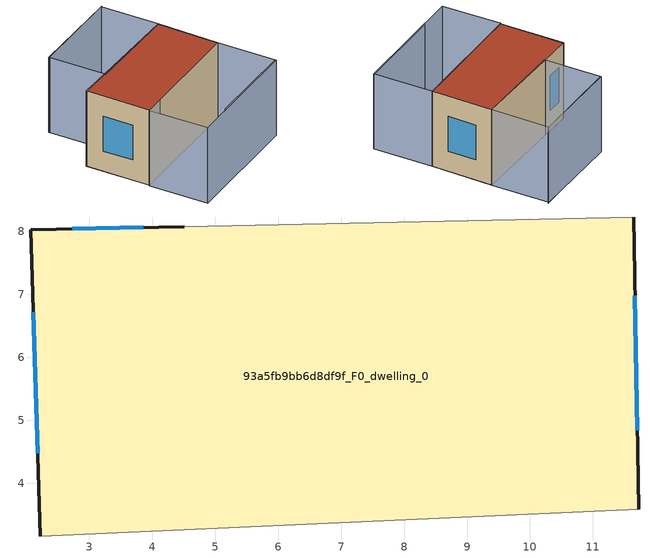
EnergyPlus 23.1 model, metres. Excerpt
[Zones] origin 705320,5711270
93a5fb9bb6d8df9f_F0_dwelling_0
 floor ground (EU_floor_Construction): 11.73,3.59 11.65,8.23 4.51,8.08 2.07,8.03 2.21,3.16 z0
 wall outside (EU_wall_Construction): 2.21,3.16 2.07,8.03 4.51,8.08 / 11.65,8.23 11.73,3.59 z0:6
 wall adiabatic (EU_wall_Construction): 11.73,3.59 2.21,3.16 / 4.51,8.08 11.65,8.23 z0:6
 window (EU_Window_Construction): 2.17,4.47 2.11,6.72 / 2.73,8.04 3.85,8.06 / 11.67,6.98 11.71,4.84 z1.62:4.38
 roof outside (EU_roof_Construction): 11.65,8.23 11.73,3.59 2.21,3.16 2.07,8.03 4.51,8.08 z6
shading: 4.99,-1.07 11.86,-0.8 / 11.58,12.59 4.35,12.31 / 2.18,3.16 11.73,3.59 / 11.73,3.59 11.93,-0.86 / 11.93,-0.86 2.38,-1.29 / 2.38,-1.29 2.18,3.16 / 11.51,12.59 11.65,8.23 / 11.65,8.23 4.49,8 / 4.49,8 4.34,12.36 / 4.34,12.36 11.51,12.59 z0:6
[Building]
EU S2 Campaign: North Axis=0; Terrain=City; Solar Distribution=FullExterior
[Site:Location]
London: Latitude=51.5; Longitude=-0.5; Time Zone=0; Elevation=25
[SizingPeriod:WeatherFileDays]
AnnualSizingPeriod: Begin Month=1; Begin Day of Month=1; End Month=12; End Day of Month=31; Day of Week for Start Day=Monday; Use Weather File Daylight Saving Period=No; Use Weather File Rain and Snow Indicators=No
[MATERIAL]
EU_InternalMass_Material: Roughness=MediumRough; Thickness=0.1; Conductivity=1; Density=1800; Specific Heat=900; Thermal Absorptance=0.9; Solar Absorptance=0.7; Visible Absorptance=0.7
[MATERIAL:NOMASS] Roughness=MediumRough; Thermal Absorptance=0.9; Solar Absorptance=0.7; Visible Absorptance=0.7
Name | Thermal Resistance
EU_wall_NoMass | 0.555556
EU_roof_NoMass | 0.510204
EU_floor_NoMass | 1.68919
[WINDOWMATERIAL:SIMPLEGLAZINGSYSTEM]
EU_Window_SimpleGlazing: UFactor=3.96; Solar Heat Gain Coefficient=0.85; Visible Transmittance=0.85
[CONSTRUCTION]
EU_wall_Construction: EU_wall_NoMass
EU_roof_Construction: EU_roof_NoMass
EU_floor_Construction: EU_floor_NoMass
EU_InternalMass_Construction: EU_InternalMass_Material
EU_Window_Construction: EU_Window_SimpleGlazing
[ZONE]
93a5fb9bb6d8df9f_F0_dwelling_0: Type=1; Multiplier=1; Ceiling Height=autocalculate; Volume=272.489; Floor Area=autocalculate; Part of Total Floor Area=Yes
[INTERNALMASS]
93a5fb9bb6d8df9f_F0_dwelling_0_EU_InternalMass: Construction=EU_InternalMass_Construction; Zone or ZoneList=93a5fb9bb6d8df9f_F0_dwelling_0; Surface Area=45.4143
[OTHEREQUIPMENT]
EU_Step8_InternalGain_93a5fb9bb6d8df9f_F0_dwelling_0_f000: Fuel Type=Electricity; Zone or ZoneList or Space or SpaceList=93a5fb9bb6d8df9f_F0_dwelling_0; Schedule=EU_Step8_GainSchedule_93a5fb9bb6d8df9f_F0_dwelling_0_f000; Design Level Calculation Method=Watts/Area; Power per Zone Floor Area=1; Fraction Latent=0; Fraction Radiant=0; Fraction Lost=0; Carbon Dioxide Generation Rate=0; EndUse Subcategory=EU_Step8_InternalGains
[ZONEVENTILATION:DESIGNFLOWRATE]
EU_ConstantAir_93a5fb9bb6d8df9f_F0_dwelling_0: Zone or ZoneList or Space or SpaceList=93a5fb9bb6d8df9f_F0_dwelling_0; Schedule=EU_AlwaysOn; Design Flow Rate Calculation Method=AirChanges/Hour; Air Changes per Hour=0.48; Ventilation Type=Natural; Fan Pressure Rise=0; Fan Total Efficiency=1; Constant Term Coefficient=1; Temperature Term Coefficient=0; Velocity Term Coefficient=0; Velocity Squared Term Coefficient=0; Minimum Indoor Temperature=-100; Maximum Indoor Temperature=100; Delta Temperature=-100; Minimum Outdoor Temperature=-100; Maximum Outdoor Temperature=100; Maximum Wind Speed=40
[HVACTEMPLATE:THERMOSTAT]
EU_HeatOnly_93a5fb9bb6d8df9f_F0_dwelling_0: Constant Heating Setpoint=20; Constant Cooling Setpoint=50
[HVACTEMPLATE:ZONE:IDEALLOADSAIRSYSTEM]
93a5fb9bb6d8df9f_F0_dwelling_0: Template Thermostat=EU_HeatOnly_93a5fb9bb6d8df9f_F0_dwelling_0; System Availability Schedule=EU_AlwaysOn; Maximum Heating Supply Air Temperature=50; Minimum Cooling Supply Air Temperature=13; Maximum Heating Supply Air Humidity Ratio=0.0156; Minimum Cooling Supply Air Humidity Ratio=0.0077; Heating Limit=NoLimit; Cooling Limit=NoLimit; Heating Availability Schedule=EU_AlwaysOn; Cooling Availability Schedule=EU_CoolingOff; Dehumidification Control Type=ConstantSensibleHeatRatio; Cooling Sensible Heat Ratio=0.7; Dehumidification Setpoint=60; Humidification Control Type=None; Humidification Setpoint=30; Outdoor Air Method=None; Outdoor Air Flow Rate per Person=0.00944; Outdoor Air Flow Rate per Zone Floor Area=0; Outdoor Air Flow Rate per Zone=0; Demand Controlled Ventilation Type=None; Outdoor Air Economizer Type=NoEconomizer; Heat Recovery Type=None; Sensible Heat Recovery Effectiveness=0.7; Latent Heat Recovery Effectiveness=0.65
[SIZING:ZONE]
93a5fb9bb6d8df9f_F0_dwelling_0: Zone Cooling Design Supply Air Temperature Input Method=SupplyAirTemperature; Zone Cooling Design Supply Air Temperature=13; Zone Heating Design Supply Air Temperature Input Method=SupplyAirTemperature; Zone Heating Design Supply Air Temperature=50; Zone Cooling Design Supply Air Humidity Ratio=0.008; Zone Heating Design Supply Air Humidity Ratio=0.008; Cooling Design Air Flow Method=DesignDay; Cooling Design Air Flow Rate=0; Cooling Minimum Air Flow per Zone Floor Area=0.000762; Cooling Minimum Air Flow=0; Cooling Minimum Air Flow Fraction=0.2; Heating Design Air Flow Method=DesignDay; Heating Design Air Flow Rate=0; Heating Maximum Air Flow per Zone Floor Area=0.002032; Heating Maximum Air Flow=0.141576; Heating Maximum Air Flow Fraction=0.3; Account for Dedicated Outdoor Air System=No; Dedicated Outdoor Air System Control Strategy=NeutralSupplyAir; Dedicated Outdoor Air Low Setpoint Temperature for Design=autosize; Dedicated Outdoor Air High Setpoint Temperature for Design=autosize; Zone Load Sizing Method=Sensible Load Only No Latent Load; Zone Latent Cooling Design Supply Air Humidity Ratio Input Method=HumidityRatioDifference; Zone Cooling Design Supply Air Humidity Ratio Difference=0.005; Zone Latent Heating Design Supply Air Humidity Ratio Input Method=HumidityRatioDifference; Zone Humidification Design Supply Air Humidity Ratio Difference=0.005
[SCHEDULE:CONSTANT]
Name | Hourly Value
EU_AlwaysOn | 1
EU_CoolingOff | 0
[SCHEDULE:FILE]
EU_Step8_GainSchedule_93a5fb9bb6d8df9f_F0_dwelling_0_f000: File=../../schedules/93a5fb9bb6d8df9f/93a5fb9bb6d8df9f_F0_dwelling_0_f000_gain.csv; Column Number=1; Rows to Skip at Top=0; Number of Hours of Data=8760; Column Separator=Comma; Interpolate to Timestep=No; Minutes per Item=60; Adjust Schedule for Daylight Savings=Yes
